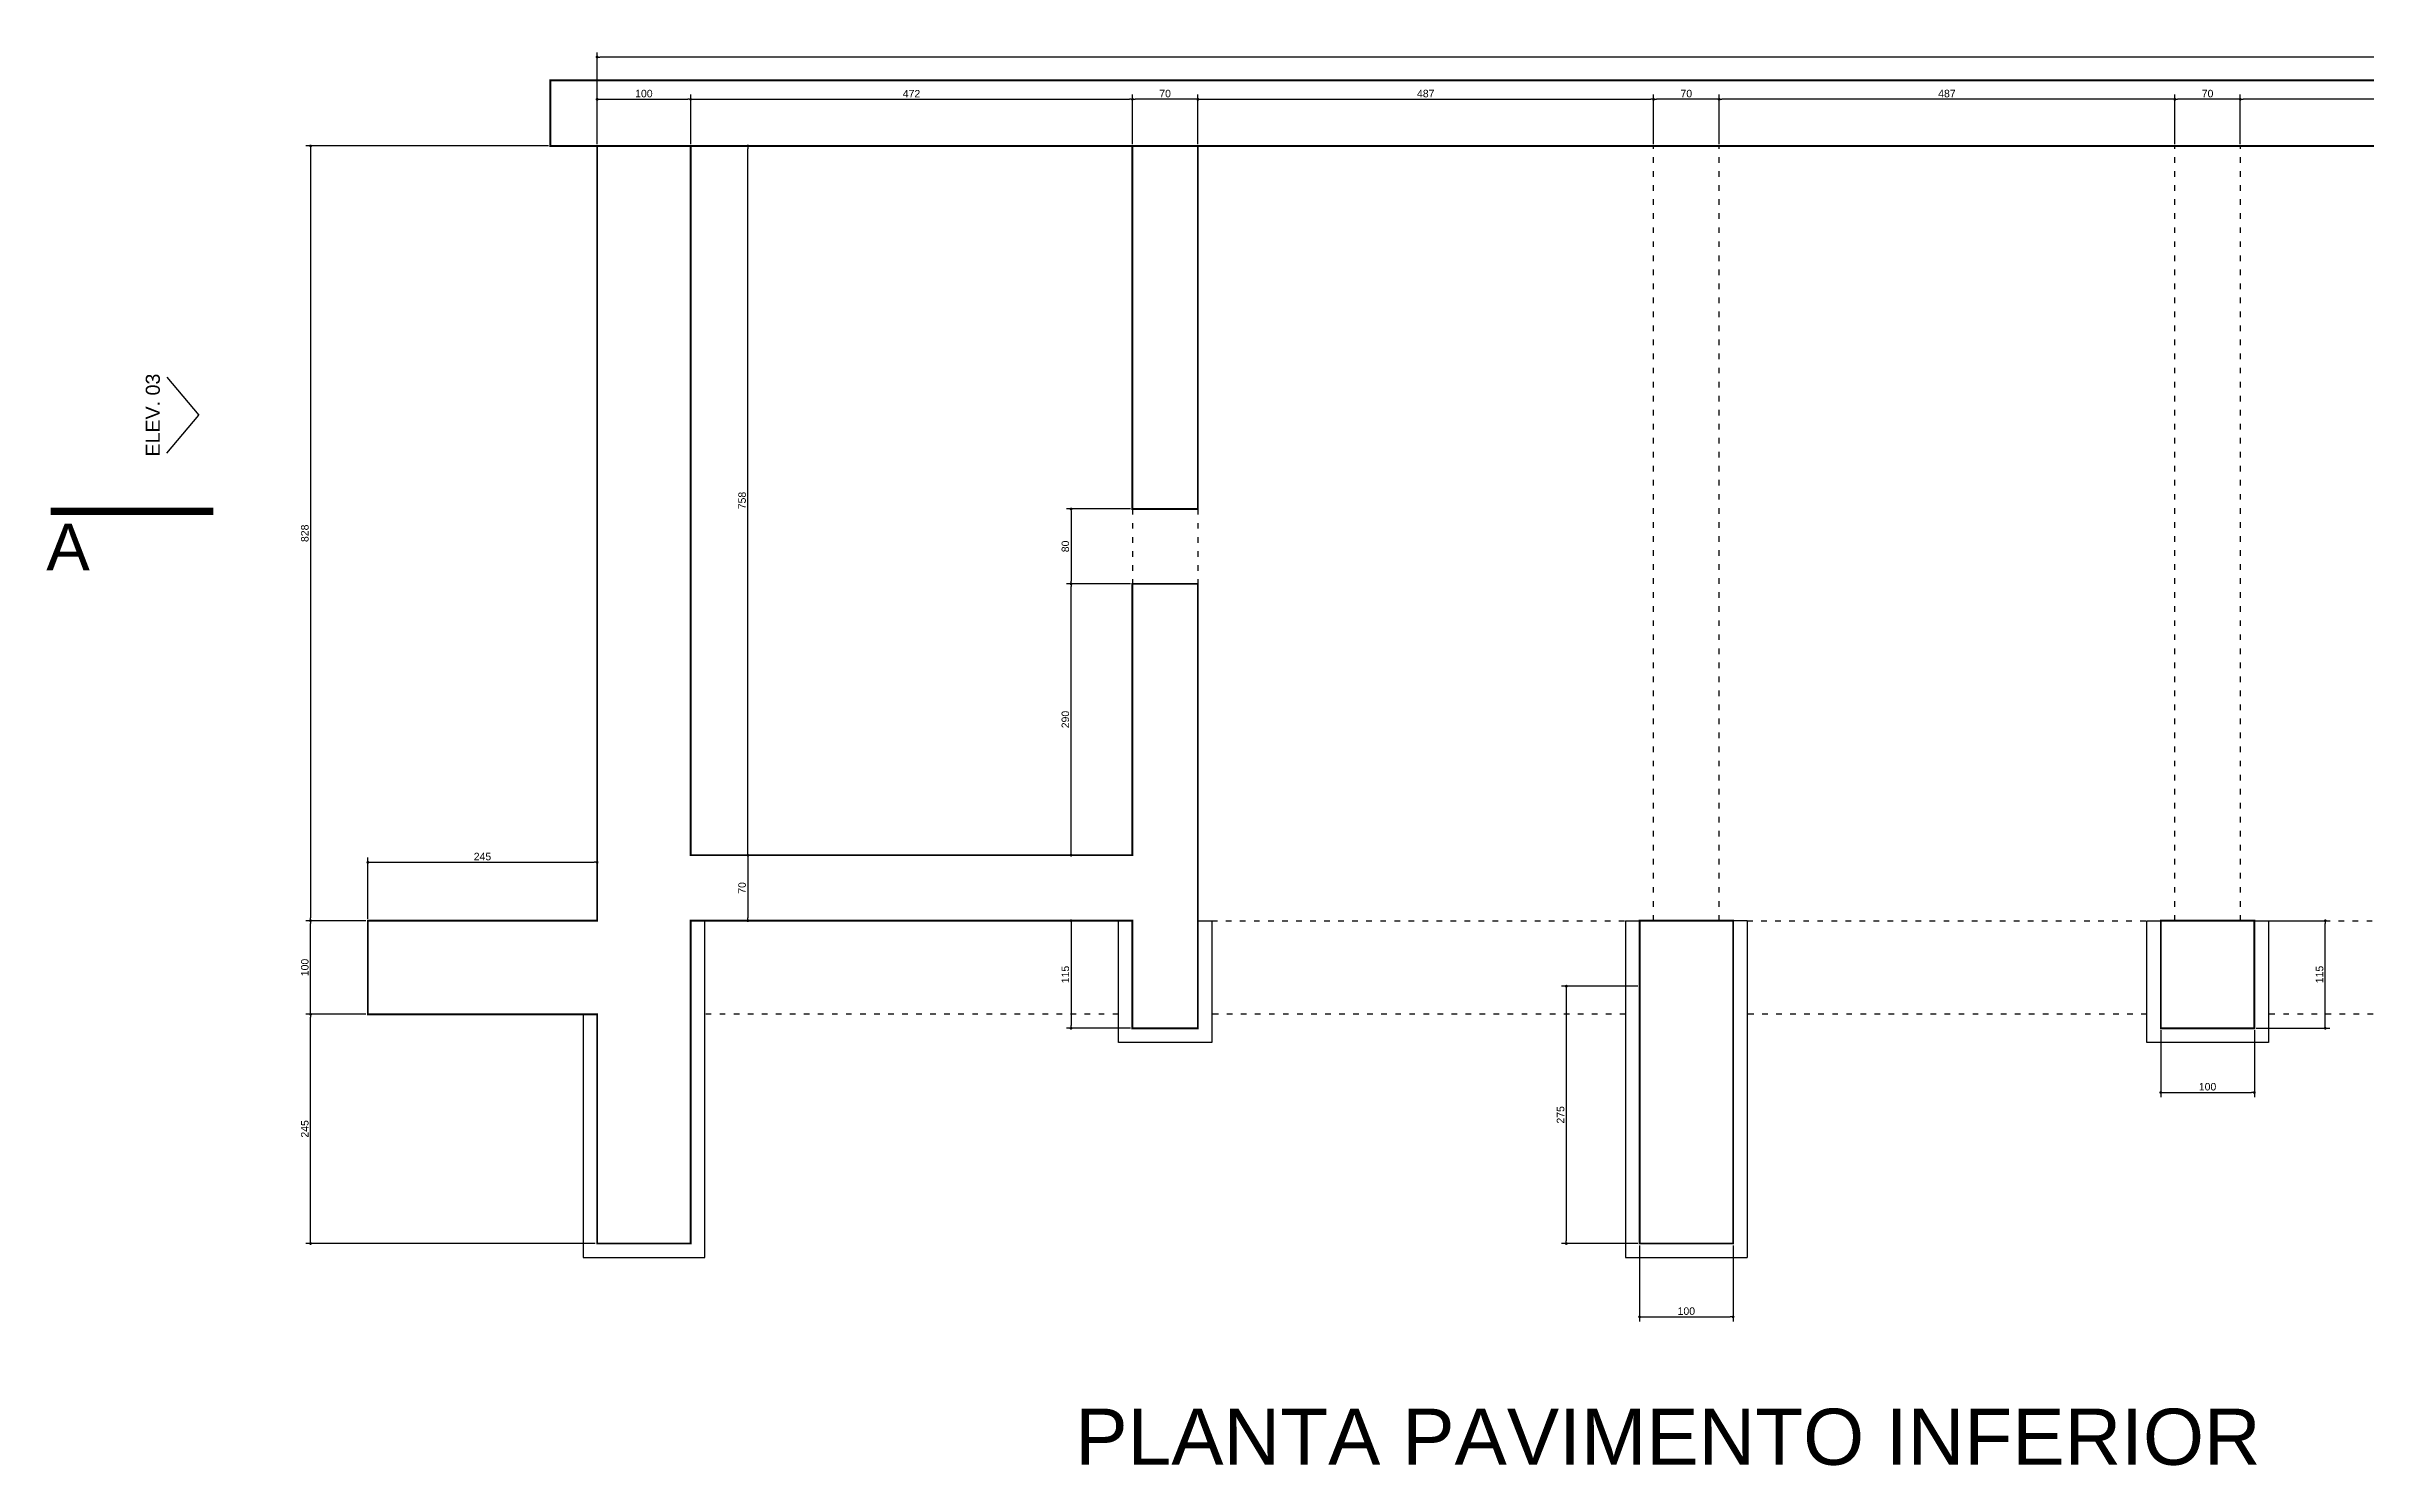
# Model space of a CAD drawing. Extents: x -6493 to 6606, y -1422 to 11651.
# Drawn here: x -6493 to -4014, y -1040 to 477 of the extents above; entities that cross this region are included whole.
import ezdxf

# ---------------------------------------------------------------- set-up
doc = ezdxf.new("R2010")
doc.units = 0
doc.header["$PDMODE"] = 35
doc.linetypes.add('ACAD_ISO03W100', pattern=[30, 12, -18])
doc.linetypes.add('CENTER2', pattern=[28.575, 19.05, -3.175, 3.175, -3.175])
doc.layers.get('0').update_dxf_attribs({"linetype": 'CONTINUOUS'})
doc.layers.get('DEFPOINTS').update_dxf_attribs({"linetype": 'CONTINUOUS'})
for name, color, linetype in [('COTA', 7, 'CONTINUOUS'), ('PAREDE', 7, 'CONTINUOUS'), ('PAREDE_FINA', 7, 'CONTINUOUS')]:
    doc.layers.add(name, color=color, linetype=linetype)
doc.styles.add('TEXTO', font='ARIAL.TTF')
doc.dimstyles.new('COTA', dxfattribs={"dimtxt": 8, "dimasz": 3, "dimexe": 5, "dimexo": 2, "dimgap": 2, "dimtad": 1, "dimdec": 1, "dimdsep": 46, "dimtxsty": 'TEXTO', "dimblk1": 'DOT', "dimblk2": 'DOT', "dimsah": 1, "dimcen": 0, "dimclrd": 256, "dimclre": 256, "dimclrt": 256, "dimadec": 0, "dimazin": 0, "dimtfac": 1, "dimtdec": 4, "dimtmove": 0, "dimatfit": 3, "dimldrblk": 'DOT', "dimfxl": 1, "dimtolj": 1, "dimtzin": 0, "dimarcsym": 0})

# ---------------------------------------------------------------- blocks, each defined once
blk = doc.blocks.new('_DOT')
at = {"color": 0, "linetype": 'ByBlock'}
blk.add_line((-0.5, 0), (-1, 0), dxfattribs=at)
at = {"color": 0, "linetype": 'ByBlock', "const_width": 0.5}
blk.add_lwpolyline([(-0.25, 0, 1), (0.25, 0, 1)], format="xyb", close=True, dxfattribs=at)
blk = doc.blocks.new('*D1')
at = {"layer": 'COTA', "lineweight": -2}
for p, q in [((-6151, -557.4), (-6215.2, -557.4)), ((-6210.2, -799.4), (-6210.2, -560.4)), ((-5906, -802.4), (-6215.2, -802.4))]:
    blk.add_line(p, q, dxfattribs=at)
at = {"layer": 'DEFPOINTS', "color": 0}
for p in [(-6210.2, -557.4), (-6149, -557.4), (-5904, -802.4)]:
    blk.add_point(p, dxfattribs=at)
at = {"layer": 'COTA', "lineweight": -2, "xscale": 3, "yscale": 3, "zscale": 3}
for p, rotation in [((-6210.2, -557.4), 90), ((-6210.2, -802.4), 270)]:
    blk.add_blockref('_DOT', p, dxfattribs=dict(at, rotation=rotation))
at = {"layer": 'COTA', "insert": (-6216.3, -679.9), "char_height": 8, "attachment_point": 5, "rotation": 90, "style": 'TEXTO'}
blk.add_mtext('\\A1;245', dxfattribs=at)
blk = doc.blocks.new('*D2')
at = {"layer": 'COTA', "lineweight": -2}
for p, q in [((-6151, -457.4), (-6215.2, -457.4)), ((-6210.2, -554.4), (-6210.2, -460.4)), ((-6151, -557.4), (-6215.2, -557.4))]:
    blk.add_line(p, q, dxfattribs=at)
at = {"layer": 'DEFPOINTS', "color": 0}
for p in [(-6210.2, -457.4), (-6149, -457.4), (-6149, -557.4)]:
    blk.add_point(p, dxfattribs=at)
at = {"layer": 'COTA', "lineweight": -2, "xscale": 3, "yscale": 3, "zscale": 3}
for p, rotation in [((-6210.2, -457.4), 90), ((-6210.2, -557.4), 270)]:
    blk.add_blockref('_DOT', p, dxfattribs=dict(at, rotation=rotation))
at = {"layer": 'COTA', "insert": (-6216.3, -507.4), "char_height": 8, "attachment_point": 5, "rotation": 90, "style": 'TEXTO'}
blk.add_mtext('\\A1;100', dxfattribs=at)
blk = doc.blocks.new('*D3')
at = {"layer": 'COTA', "lineweight": -2}
for p, q in [((-5956, 370.6), (-6215.2, 370.6)), ((-6210.2, 367.6), (-6210.2, -454.4)), ((-6151, -457.4), (-6215.2, -457.4))]:
    blk.add_line(p, q, dxfattribs=at)
at = {"layer": 'DEFPOINTS', "color": 0}
for p in [(-5954, 370.6), (-6210.2, -457.4), (-6149, -457.4)]:
    blk.add_point(p, dxfattribs=at)
at = {"layer": 'COTA', "lineweight": -2, "xscale": 3, "yscale": 3, "zscale": 3}
for p, rotation in [((-6210.2, 370.6), 90), ((-6210.2, -457.4), 270)]:
    blk.add_blockref('_DOT', p, dxfattribs=dict(at, rotation=rotation))
at = {"layer": 'COTA', "insert": (-6216.3, -43.4), "char_height": 8, "attachment_point": 5, "rotation": 90, "style": 'TEXTO'}
blk.add_mtext('\\A1;828', dxfattribs=at)
blk = doc.blocks.new('*D4')
at = {"layer": 'COTA', "lineweight": -2}
for p, q in [((-5802, -387.4), (-5737.9, -387.4)), ((-5742.9, -390.4), (-5742.9, -454.4)), ((-5802, -457.4), (-5737.9, -457.4))]:
    blk.add_line(p, q, dxfattribs=at)
at = {"layer": 'DEFPOINTS', "color": 0}
for p in [(-5804, -387.4), (-5804, -457.4), (-5742.9, -457.4)]:
    blk.add_point(p, dxfattribs=at)
at = {"layer": 'COTA', "lineweight": -2, "xscale": 3, "yscale": 3, "zscale": 3}
for p, rotation in [((-5742.9, -387.4), 90), ((-5742.9, -457.4), 270)]:
    blk.add_blockref('_DOT', p, dxfattribs=dict(at, rotation=rotation))
at = {"layer": 'COTA', "insert": (-5749, -422.4), "char_height": 8, "attachment_point": 5, "rotation": 90, "style": 'TEXTO'}
blk.add_mtext('\\A1;70', dxfattribs=at)
blk = doc.blocks.new('*D5')
at = {"layer": 'COTA', "lineweight": -2}
for p, q in [((-6149, -455.4), (-6149, -390)), ((-6146, -395), (-5907, -395)), ((-5904, -455.4), (-5904, -390))]:
    blk.add_line(p, q, dxfattribs=at)
at = {"layer": 'DEFPOINTS', "color": 0}
for p in [(-5904, -395), (-6149, -457.4), (-5904, -457.4)]:
    blk.add_point(p, dxfattribs=at)
at = {"layer": 'COTA', "lineweight": -2, "xscale": 3, "yscale": 3, "zscale": 3, "rotation": 180}
blk.add_blockref('_DOT', (-6149, -395), dxfattribs=at)
at = {"layer": 'COTA', "lineweight": -2, "xscale": 3, "yscale": 3, "zscale": 3}
blk.add_blockref('_DOT', (-5904, -395), dxfattribs=at)
at = {"layer": 'COTA', "insert": (-6026.5, -388.9), "char_height": 8, "attachment_point": 5, "style": 'TEXTO'}
blk.add_mtext('\\A1;245', dxfattribs=at)
blk = doc.blocks.new('*D6')
at = {"layer": 'COTA', "lineweight": -2}
for p, q in [((-5904, 372.6), (-5904, 425.4)), ((-5804, 372.6), (-5804, 425.4)), ((-5901, 420.4), (-5807, 420.4))]:
    blk.add_line(p, q, dxfattribs=at)
at = {"layer": 'DEFPOINTS', "color": 0}
for p in [(-5804, 420.4), (-5904, 370.6), (-5804, 370.6)]:
    blk.add_point(p, dxfattribs=at)
at = {"layer": 'COTA', "lineweight": -2, "xscale": 3, "yscale": 3, "zscale": 3, "rotation": 180}
blk.add_blockref('_DOT', (-5904, 420.4), dxfattribs=at)
at = {"layer": 'COTA', "lineweight": -2, "xscale": 3, "yscale": 3, "zscale": 3}
blk.add_blockref('_DOT', (-5804, 420.4), dxfattribs=at)
at = {"layer": 'COTA', "insert": (-5854, 426.5), "char_height": 8, "attachment_point": 5, "style": 'TEXTO'}
blk.add_mtext('\\A1;100', dxfattribs=at)
blk = doc.blocks.new('*D7')
at = {"layer": 'COTA', "lineweight": -2}
for p, q in [((-5804, 372.6), (-5804, 425.4)), ((-5332, 372.6), (-5332, 425.4)), ((-5801, 420.4), (-5335, 420.4))]:
    blk.add_line(p, q, dxfattribs=at)
at = {"layer": 'DEFPOINTS', "color": 0}
for p in [(-5332, 420.4), (-5804, 370.6), (-5332, 370.6)]:
    blk.add_point(p, dxfattribs=at)
at = {"layer": 'COTA', "lineweight": -2, "xscale": 3, "yscale": 3, "zscale": 3, "rotation": 180}
blk.add_blockref('_DOT', (-5804, 420.4), dxfattribs=at)
at = {"layer": 'COTA', "lineweight": -2, "xscale": 3, "yscale": 3, "zscale": 3}
blk.add_blockref('_DOT', (-5332, 420.4), dxfattribs=at)
at = {"layer": 'COTA', "insert": (-5568, 426.4), "char_height": 8, "attachment_point": 5, "style": 'TEXTO'}
blk.add_mtext('\\A1;472', dxfattribs=at)
blk = doc.blocks.new('*D8')
at = {"layer": 'COTA', "lineweight": -2}
for p, q in [((-5332, 372.6), (-5332, 425.4)), ((-5262, 372.6), (-5262, 425.4)), ((-5265, 420.4), (-5329, 420.4))]:
    blk.add_line(p, q, dxfattribs=at)
at = {"layer": 'DEFPOINTS', "color": 0}
for p in [(-5332, 420.4), (-5332, 370.6), (-5262, 370.6)]:
    blk.add_point(p, dxfattribs=at)
at = {"layer": 'COTA', "lineweight": -2, "xscale": 3, "yscale": 3, "zscale": 3, "rotation": 180}
blk.add_blockref('_DOT', (-5332, 420.4), dxfattribs=at)
at = {"layer": 'COTA', "lineweight": -2, "xscale": 3, "yscale": 3, "zscale": 3}
blk.add_blockref('_DOT', (-5262, 420.4), dxfattribs=at)
at = {"layer": 'COTA', "insert": (-5297, 426.5), "char_height": 8, "attachment_point": 5, "style": 'TEXTO'}
blk.add_mtext('\\A1;70', dxfattribs=at)
blk = doc.blocks.new('*D9')
at = {"layer": 'COTA', "lineweight": -2}
for p, q in [((-5262, 372.6), (-5262, 425.4)), ((-4775, 372.6), (-4775, 425.4)), ((-5259, 420.4), (-4778, 420.4))]:
    blk.add_line(p, q, dxfattribs=at)
at = {"layer": 'DEFPOINTS', "color": 0}
for p in [(-4775, 420.4), (-5262, 370.6), (-4775, 370.6)]:
    blk.add_point(p, dxfattribs=at)
at = {"layer": 'COTA', "lineweight": -2, "xscale": 3, "yscale": 3, "zscale": 3, "rotation": 180}
blk.add_blockref('_DOT', (-5262, 420.4), dxfattribs=at)
at = {"layer": 'COTA', "lineweight": -2, "xscale": 3, "yscale": 3, "zscale": 3}
blk.add_blockref('_DOT', (-4775, 420.4), dxfattribs=at)
at = {"layer": 'COTA', "insert": (-5018.5, 426.5), "char_height": 8, "attachment_point": 5, "style": 'TEXTO'}
blk.add_mtext('\\A1;487', dxfattribs=at)
blk = doc.blocks.new('*D10')
at = {"layer": 'COTA', "lineweight": -2}
for p, q in [((-4775, 372.6), (-4775, 425.4)), ((-4705, 372.6), (-4705, 425.4)), ((-4708, 420.4), (-4772, 420.4))]:
    blk.add_line(p, q, dxfattribs=at)
at = {"layer": 'DEFPOINTS', "color": 0}
for p in [(-4775, 420.4), (-4775, 370.6), (-4705, 370.6)]:
    blk.add_point(p, dxfattribs=at)
at = {"layer": 'COTA', "lineweight": -2, "xscale": 3, "yscale": 3, "zscale": 3, "rotation": 180}
blk.add_blockref('_DOT', (-4775, 420.4), dxfattribs=at)
at = {"layer": 'COTA', "lineweight": -2, "xscale": 3, "yscale": 3, "zscale": 3}
blk.add_blockref('_DOT', (-4705, 420.4), dxfattribs=at)
at = {"layer": 'COTA', "insert": (-4740, 426.5), "char_height": 8, "attachment_point": 5, "style": 'TEXTO'}
blk.add_mtext('\\A1;70', dxfattribs=at)
blk = doc.blocks.new('*D11')
at = {"layer": 'COTA', "lineweight": -2}
for p, q in [((-4705, 372.6), (-4705, 425.4)), ((-4218, 372.6), (-4218, 425.4)), ((-4221, 420.4), (-4702, 420.4))]:
    blk.add_line(p, q, dxfattribs=at)
at = {"layer": 'DEFPOINTS', "color": 0}
for p in [(-4705, 420.4), (-4705, 370.6), (-4218, 370.6)]:
    blk.add_point(p, dxfattribs=at)
at = {"layer": 'COTA', "lineweight": -2, "xscale": 3, "yscale": 3, "zscale": 3, "rotation": 180}
blk.add_blockref('_DOT', (-4705, 420.4), dxfattribs=at)
at = {"layer": 'COTA', "lineweight": -2, "xscale": 3, "yscale": 3, "zscale": 3}
blk.add_blockref('_DOT', (-4218, 420.4), dxfattribs=at)
at = {"layer": 'COTA', "insert": (-4461.5, 426.5), "char_height": 8, "attachment_point": 5, "style": 'TEXTO'}
blk.add_mtext('\\A1;487', dxfattribs=at)
blk = doc.blocks.new('*D12')
at = {"layer": 'COTA', "lineweight": -2}
for p, q in [((-4218, 372.6), (-4218, 425.4)), ((-4148, 372.6), (-4148, 425.4)), ((-4151, 420.4), (-4215, 420.4))]:
    blk.add_line(p, q, dxfattribs=at)
at = {"layer": 'DEFPOINTS', "color": 0}
for p in [(-4218, 420.4), (-4218, 370.6), (-4148, 370.6)]:
    blk.add_point(p, dxfattribs=at)
at = {"layer": 'COTA', "lineweight": -2, "xscale": 3, "yscale": 3, "zscale": 3, "rotation": 180}
blk.add_blockref('_DOT', (-4218, 420.4), dxfattribs=at)
at = {"layer": 'COTA', "lineweight": -2, "xscale": 3, "yscale": 3, "zscale": 3}
blk.add_blockref('_DOT', (-4148, 420.4), dxfattribs=at)
at = {"layer": 'COTA', "insert": (-4183, 426.5), "char_height": 8, "attachment_point": 5, "style": 'TEXTO'}
blk.add_mtext('\\A1;70', dxfattribs=at)
blk = doc.blocks.new('*D13')
at = {"layer": 'COTA', "lineweight": -2}
for p, q in [((-4148, 372.6), (-4148, 425.4)), ((-3661, 372.6), (-3661, 425.4)), ((-3664, 420.4), (-4145, 420.4))]:
    blk.add_line(p, q, dxfattribs=at)
at = {"layer": 'DEFPOINTS', "color": 0}
for p in [(-4148, 420.4), (-4148, 370.6), (-3661, 370.6)]:
    blk.add_point(p, dxfattribs=at)
at = {"layer": 'COTA', "lineweight": -2, "xscale": 3, "yscale": 3, "zscale": 3, "rotation": 180}
blk.add_blockref('_DOT', (-4148, 420.4), dxfattribs=at)
at = {"layer": 'COTA', "lineweight": -2, "xscale": 3, "yscale": 3, "zscale": 3}
blk.add_blockref('_DOT', (-3661, 420.4), dxfattribs=at)
at = {"layer": 'COTA', "insert": (-3904.5, 426.5), "char_height": 8, "attachment_point": 5, "style": 'TEXTO'}
blk.add_mtext('\\A1;487', dxfattribs=at)
blk = doc.blocks.new('*D14')
at = {"layer": 'COTA', "lineweight": -2}
for p, q in [((-5334, -457.4), (-5402.5, -457.4)), ((-5397.5, -460.4), (-5397.5, -569.4)), ((-5334, -572.4), (-5402.5, -572.4))]:
    blk.add_line(p, q, dxfattribs=at)
at = {"layer": 'DEFPOINTS', "color": 0}
for p in [(-5332, -457.4), (-5397.5, -572.4), (-5332, -572.4)]:
    blk.add_point(p, dxfattribs=at)
at = {"layer": 'COTA', "lineweight": -2, "xscale": 3, "yscale": 3, "zscale": 3}
for p, rotation in [((-5397.5, -457.4), 90), ((-5397.5, -572.4), 270)]:
    blk.add_blockref('_DOT', p, dxfattribs=dict(at, rotation=rotation))
at = {"layer": 'COTA', "insert": (-5403.6, -514.9), "char_height": 8, "attachment_point": 5, "rotation": 90, "style": 'TEXTO'}
blk.add_mtext('\\A1;115', dxfattribs=at)
blk = doc.blocks.new('*D15')
at = {"layer": 'COTA', "lineweight": -2}
for p, q in [((-4792, -527.4), (-4873.3, -527.4)), ((-4868.3, -530.4), (-4868.3, -799.4)), ((-4792, -802.4), (-4873.3, -802.4))]:
    blk.add_line(p, q, dxfattribs=at)
at = {"layer": 'DEFPOINTS', "color": 0}
for p in [(-4790, -527.4), (-4868.3, -802.4), (-4790, -802.4)]:
    blk.add_point(p, dxfattribs=at)
at = {"layer": 'COTA', "lineweight": -2, "xscale": 3, "yscale": 3, "zscale": 3}
for p, rotation in [((-4868.3, -527.4), 90), ((-4868.3, -802.4), 270)]:
    blk.add_blockref('_DOT', p, dxfattribs=dict(at, rotation=rotation))
at = {"layer": 'COTA', "insert": (-4874.4, -664.9), "char_height": 8, "attachment_point": 5, "rotation": 90, "style": 'TEXTO'}
blk.add_mtext('\\A1;275', dxfattribs=at)
blk = doc.blocks.new('*D16')
at = {"layer": 'COTA', "lineweight": -2}
for p, q in [((-4131, -457.4), (-4052.2, -457.4)), ((-4057.2, -569.4), (-4057.2, -460.4)), ((-4131, -572.4), (-4052.2, -572.4))]:
    blk.add_line(p, q, dxfattribs=at)
at = {"layer": 'DEFPOINTS', "color": 0}
for p in [(-4133, -457.4), (-4057.2, -457.4), (-4133, -572.4)]:
    blk.add_point(p, dxfattribs=at)
at = {"layer": 'COTA', "lineweight": -2, "xscale": 3, "yscale": 3, "zscale": 3}
for p, rotation in [((-4057.2, -457.4), 90), ((-4057.2, -572.4), 270)]:
    blk.add_blockref('_DOT', p, dxfattribs=dict(at, rotation=rotation))
at = {"layer": 'COTA', "insert": (-4063.3, -514.9), "char_height": 8, "attachment_point": 5, "rotation": 90, "style": 'TEXTO'}
blk.add_mtext('\\A1;115', dxfattribs=at)
blk = doc.blocks.new('*D46')
at = {"layer": 'COTA', "lineweight": -2}
for p, q in [((-5802, 370.6), (-5737.9, 370.6)), ((-5742.9, -384.4), (-5742.9, 367.6)), ((-5802, -387.4), (-5737.9, -387.4))]:
    blk.add_line(p, q, dxfattribs=at)
at = {"layer": 'DEFPOINTS', "color": 0}
for p in [(-5804, 370.6), (-5742.9, 370.6), (-5804, -387.4)]:
    blk.add_point(p, dxfattribs=at)
at = {"layer": 'COTA', "lineweight": -2, "xscale": 3, "yscale": 3, "zscale": 3}
for p, rotation in [((-5742.9, 370.6), 90), ((-5742.9, -387.4), 270)]:
    blk.add_blockref('_DOT', p, dxfattribs=dict(at, rotation=rotation))
at = {"layer": 'COTA', "insert": (-5749, -8.4), "char_height": 8, "attachment_point": 5, "rotation": 90, "style": 'TEXTO'}
blk.add_mtext('\\A1;758', dxfattribs=at)
blk = doc.blocks.new('*D61')
at = {"layer": 'COTA', "lineweight": -2}
for p, q in [((-5904, 372.6), (-5904, 470.6)), ((877, 465.6), (-5901, 465.6)), ((880, 372.6), (880, 470.6))]:
    blk.add_line(p, q, dxfattribs=at)
at = {"layer": 'DEFPOINTS', "color": 0}
for p in [(-5904, 465.6), (-5904, 370.6), (880, 370.6)]:
    blk.add_point(p, dxfattribs=at)
at = {"layer": 'COTA', "lineweight": -2, "xscale": 3, "yscale": 3, "zscale": 3, "rotation": 180}
blk.add_blockref('_DOT', (-5904, 465.6), dxfattribs=at)
at = {"layer": 'COTA', "lineweight": -2, "xscale": 3, "yscale": 3, "zscale": 3}
blk.add_blockref('_DOT', (880, 465.6), dxfattribs=at)
at = {"layer": 'COTA', "insert": (-2512, 471.7), "char_height": 8, "attachment_point": 5, "style": 'TEXTO'}
blk.add_mtext('\\A1;6784', dxfattribs=at)
blk = doc.blocks.new('*D334')
at = {"layer": 'COTA', "lineweight": -2}
for p, q in [((-5334, -97.4), (-5402.5, -97.4)), ((-5397.5, -384.4), (-5397.5, -100.4)), ((-5334, -387.4), (-5402.5, -387.4))]:
    blk.add_line(p, q, dxfattribs=at)
at = {"layer": 'DEFPOINTS', "color": 0}
for p in [(-5397.5, -97.4), (-5332, -97.4), (-5332, -387.4)]:
    blk.add_point(p, dxfattribs=at)
at = {"layer": 'COTA', "lineweight": -2, "xscale": 3, "yscale": 3, "zscale": 3}
for p, rotation in [((-5397.5, -97.4), 90), ((-5397.5, -387.4), 270)]:
    blk.add_blockref('_DOT', p, dxfattribs=dict(at, rotation=rotation))
at = {"layer": 'COTA', "insert": (-5403.6, -242.4), "char_height": 8, "attachment_point": 5, "rotation": 90, "style": 'TEXTO'}
blk.add_mtext('\\A1;290', dxfattribs=at)
blk = doc.blocks.new('*D335')
at = {"layer": 'COTA', "lineweight": -2}
for p, q in [((-5334, -17.4), (-5402.5, -17.4)), ((-5397.5, -20.4), (-5397.5, -94.4)), ((-5334, -97.4), (-5402.5, -97.4))]:
    blk.add_line(p, q, dxfattribs=at)
at = {"layer": 'DEFPOINTS', "color": 0}
for p in [(-5332, -17.4), (-5397.5, -97.4), (-5332, -97.4)]:
    blk.add_point(p, dxfattribs=at)
at = {"layer": 'COTA', "lineweight": -2, "xscale": 3, "yscale": 3, "zscale": 3}
for p, rotation in [((-5397.5, -17.4), 90), ((-5397.5, -97.4), 270)]:
    blk.add_blockref('_DOT', p, dxfattribs=dict(at, rotation=rotation))
at = {"layer": 'COTA', "insert": (-5403.6, -57.4), "char_height": 8, "attachment_point": 5, "rotation": 90, "style": 'TEXTO'}
blk.add_mtext('\\A1;80', dxfattribs=at)
blk = doc.blocks.new('*D336')
at = {"layer": 'COTA', "lineweight": -2}
for p, q in [((-4790, -804.4), (-4790, -885.8)), ((-4690, -804.4), (-4690, -885.8)), ((-4787, -880.8), (-4693, -880.8))]:
    blk.add_line(p, q, dxfattribs=at)
at = {"layer": 'DEFPOINTS', "color": 0}
for p in [(-4790, -802.4), (-4690, -802.4), (-4690, -880.8)]:
    blk.add_point(p, dxfattribs=at)
at = {"layer": 'COTA', "lineweight": -2, "xscale": 3, "yscale": 3, "zscale": 3, "rotation": 180}
blk.add_blockref('_DOT', (-4790, -880.8), dxfattribs=at)
at = {"layer": 'COTA', "lineweight": -2, "xscale": 3, "yscale": 3, "zscale": 3}
blk.add_blockref('_DOT', (-4690, -880.8), dxfattribs=at)
at = {"layer": 'COTA', "insert": (-4740, -874.7), "char_height": 8, "attachment_point": 5, "style": 'TEXTO'}
blk.add_mtext('\\A1;100', dxfattribs=at)
blk = doc.blocks.new('*D337')
at = {"layer": 'COTA', "lineweight": -2}
for p, q in [((-4233, -574.4), (-4233, -646)), ((-4133, -574.4), (-4133, -646)), ((-4230, -641), (-4136, -641))]:
    blk.add_line(p, q, dxfattribs=at)
at = {"layer": 'DEFPOINTS', "color": 0}
for p in [(-4233, -572.4), (-4133, -572.4), (-4133, -641)]:
    blk.add_point(p, dxfattribs=at)
at = {"layer": 'COTA', "lineweight": -2, "xscale": 3, "yscale": 3, "zscale": 3, "rotation": 180}
blk.add_blockref('_DOT', (-4233, -641), dxfattribs=at)
at = {"layer": 'COTA', "lineweight": -2, "xscale": 3, "yscale": 3, "zscale": 3}
blk.add_blockref('_DOT', (-4133, -641), dxfattribs=at)
at = {"layer": 'COTA', "insert": (-4183, -634.9), "char_height": 8, "attachment_point": 5, "style": 'TEXTO'}
blk.add_mtext('\\A1;100', dxfattribs=at)

msp = doc.modelspace()

# ---------------------------------------------------------------- linework, layer by layer
at = {"layer": 'PAREDE', "const_width": 2}
for points in [[(-5953.97, 370.58), (930.03, 370.58), (930.03, 440.58), (-5953.97, 440.58)], [(-4789.97, -527.42), (-4789.97, -802.42), (-4689.97, -802.42), (-4689.97, -457.42), (-4789.97, -457.42)], [(-4232.97, -457.42), (-4132.97, -457.42), (-4132.97, -572.42), (-4232.97, -572.42)]]:
    msp.add_lwpolyline(points, close=True, dxfattribs=at)
at = {"layer": 'PAREDE'}
msp.add_lwpolyline([(-5903.97, 370.58, 2, 2, 0), (-5903.97, -457.42, 2, 2, 0), (-6148.97, -457.42, 2, 2, 0), (-6148.97, -557.42, 2, 2, 0), (-5903.97, -557.42, 2, 2, 0), (-5903.97, -802.42, 2, 2, 0), (-5803.97, -802.42, 2, 2, 0), (-5803.97, -457.42, 2, 2, 0), (-5331.97, -457.42, 2, 2, 0), (-5331.97, -572.42, 2, 2, 0), (-5261.97, -572.42, 2, 2, 0), (-5261.97, -97.42, 2, 2, 0), (-5331.97, -97.42, 2, 2, 0), (-5331.97, -387.42, 2, 2, 0), (-5803.97, -387.42, 2, 2, 0), (-5803.97, 370.58, 0, 0, 0)], format="xyseb", dxfattribs=at)
at = {"layer": 'PAREDE', "const_width": 2}
msp.add_lwpolyline([(-5261.97, 370.58), (-5261.97, -17.42), (-5331.97, -17.42), (-5331.97, 370.58)], dxfattribs=at)
at = {"layer": 'PAREDE_FINA', "linetype": 'ACAD_ISO03W100', "ltscale": 0.5}
for points in [[(-4774.97, -457.42), (-4774.97, 370.58)], [(-4704.97, -457.42), (-4704.97, 370.58)], [(-4217.97, -457.42), (-4217.97, 370.58)], [(-4147.97, -457.42), (-4147.97, 370.58)], [(-5331.97, -17.42), (-5331.97, -97.42)], [(-5261.97, -17.42), (-5261.97, -97.42)], [(-5246.97, -457.42), (-4804.97, -457.42)], [(-4674.97, -457.42), (-4247.97, -457.42)], [(-4132.97, -457.42), (-3675.97, -457.42)], [(-5346.97, -557.42), (-5788.97, -557.42)], [(-4804.97, -557.42), (-5246.97, -557.42)], [(-4247.97, -557.42), (-4674.97, -557.42)], [(-3690.97, -557.42), (-4117.97, -557.42)]]:
    msp.add_lwpolyline(points, dxfattribs=at)
at = {"layer": 'PAREDE_FINA'}
for points in [[(-6363.69, 123.33), (-6329.52, 82.85)], [(-6363.69, 42.37), (-6329.52, 82.85)], [(-5788.97, -817.42), (-5788.97, -457.42)], [(-5246.97, -457.42), (-5246.97, -587.42), (-5346.97, -587.42), (-5346.97, -457.42)], [(-5261.97, -457.42), (-5246.97, -457.42)], [(-4804.97, -457.42), (-4804.97, -817.42)], [(-4804.97, -457.42), (-4789.97, -457.42)], [(-4674.97, -457.42), (-4689.97, -457.42)], [(-4674.97, -457.42), (-4674.97, -817.42)], [(-4117.97, -457.42), (-4117.97, -587.42), (-4247.97, -587.42), (-4247.97, -457.42)], [(-4247.97, -457.42), (-4232.97, -457.42)], [(-5918.97, -557.42), (-5918.97, -817.42), (-5788.97, -817.42)], [(-4804.97, -817.42), (-4674.97, -817.42)]]:
    msp.add_lwpolyline(points, dxfattribs=at)
at = {"layer": 'PAREDE_FINA', "linetype": 'CENTER2', "ltscale": 3, "const_width": 8}
msp.add_lwpolyline([(-6487.95, -19.92), (-6314.23, -19.92)], dxfattribs=at)

# ---------------------------------------------------------------- texts
at = {"layer": 'PAREDE_FINA', "style": 'TEXTO'}
msp.add_text('ELEV. 03', height=15, rotation=90, dxfattribs=at).set_placement((-6371.29, 38.69))
for s, height, p in [('A', 50, (-6492.65, -83.08)), ('PLANTA PAVIMENTO INFERIOR', 60, (-5392.93, -1038.91))]:
    msp.add_text(s, height=height, dxfattribs=at).set_placement(p)

# ---------------------------------------------------------------- dimensions: what is measured, and where the dimension line sits
at = {"layer": 'COTA'}
for base, p1, p2, picture, middle in [((-5903.97, 465.63), (880.03, 370.58), (-5903.97, 370.58), '*D61', (-2511.97, 471.71)), ((-5803.97, 420.41), (-5903.97, 370.58), (-5803.97, 370.58), '*D6', (-5853.97, 426.5)), ((-5331.97, 420.41), (-5803.97, 370.58), (-5331.97, 370.58), '*D7', (-5567.97, 426.43)), ((-5331.97, 420.41), (-5261.97, 370.58), (-5331.97, 370.58), '*D8', (-5296.97, 426.5)), ((-4774.97, 420.41), (-5261.97, 370.58), (-4774.97, 370.58), '*D9', (-5018.47, 426.5)), ((-4774.97, 420.41), (-4704.97, 370.58), (-4774.97, 370.58), '*D10', (-4739.97, 426.5)), ((-4704.97, 420.41), (-4217.97, 370.58), (-4704.97, 370.58), '*D11', (-4461.47, 426.5)), ((-4217.97, 420.41), (-4147.97, 370.58), (-4217.97, 370.58), '*D12', (-4182.97, 426.5)), ((-4147.97, 420.41), (-3660.97, 370.58), (-4147.97, 370.58), '*D13', (-3904.47, 426.5)), ((-5903.97, -395.02), (-6148.97, -457.42), (-5903.97, -457.42), '*D5', (-6026.47, -388.94)), ((-4132.97, -640.96), (-4232.97, -572.42), (-4132.97, -572.42), '*D337', (-4182.97, -634.87)), ((-4689.97, -880.83), (-4789.97, -802.42), (-4689.97, -802.42), '*D336', (-4739.97, -874.74))]:
    dim = msp.add_linear_dim(base=base, p1=p1, p2=p2, dimstyle='COTA', dxfattribs=at)
    dim.commit()
    dim.dimension.update_dxf_attribs({"geometry": picture, "text_midpoint": middle})
for base, p1, p2, picture, middle in [((-6210.19, -457.42), (-5953.97, 370.58), (-6148.97, -457.42), '*D3', (-6216.28, -43.42)), ((-5742.93, 370.58), (-5803.97, -387.42), (-5803.97, 370.58), '*D46', (-5749.02, -8.42)), ((-5397.54, -97.42), (-5331.97, -17.42), (-5331.97, -97.42), '*D335', (-5403.63, -57.42)), ((-5397.54, -97.42), (-5331.97, -387.42), (-5331.97, -97.42), '*D334', (-5403.63, -242.42)), ((-5742.93, -457.42), (-5803.97, -387.42), (-5803.97, -457.42), '*D4', (-5749.02, -422.42)), ((-6210.19, -457.42), (-6148.97, -557.42), (-6148.97, -457.42), '*D2', (-6216.28, -507.42)), ((-5397.54, -572.42), (-5331.97, -457.42), (-5331.97, -572.42), '*D14', (-5403.63, -514.92)), ((-4057.18, -457.42), (-4132.97, -572.42), (-4132.97, -457.42), '*D16', (-4063.26, -514.92)), ((-4868.3, -802.42), (-4789.97, -527.42), (-4789.97, -802.42), '*D15', (-4874.39, -664.92)), ((-6210.19, -557.42), (-5903.97, -802.42), (-6148.97, -557.42), '*D1', (-6216.28, -679.92))]:
    dim = msp.add_linear_dim(base=base, p1=p1, p2=p2, angle=90, dimstyle='COTA', dxfattribs=at)
    dim.commit()
    dim.dimension.update_dxf_attribs({"geometry": picture, "text_midpoint": middle})

doc.saveas('drawing.dxf')
